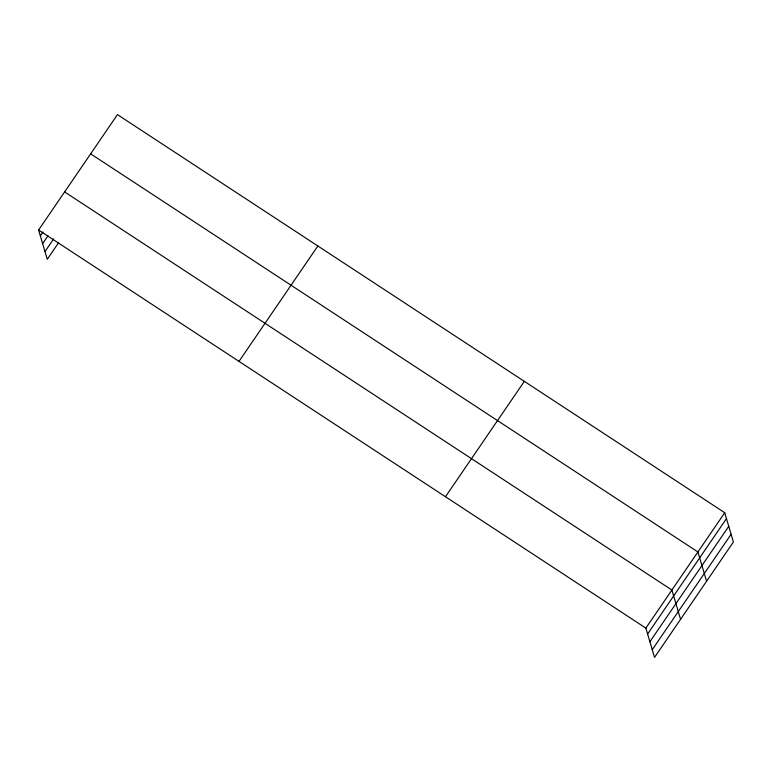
<?xml version="1.0" encoding="UTF-8"?>
<svg xmlns="http://www.w3.org/2000/svg" width="772" height="772" viewBox="0 0 772 772"><rect width="100%" height="100%" fill="white"/><g stroke="black" fill="none" stroke-linecap="round" stroke-linejoin="round"><path stroke-width="1.16" d="M38.6 230.008L117.46 114.613L724.734 512.724L733.4 541.992L654.54 657.387L645.865 628.118L38.6 230.008L47.266 259.276L58.614 242.678M40.347 235.904L43.02 231.996M42.634 243.614L47.97 235.807M44.988 251.566L53.664 238.866M239.002 361.383L317.861 245.988M445.473 496.734L524.333 381.349M645.865 628.118L724.734 512.724M647.621 634.015L726.481 518.62M649.899 641.725L728.758 526.34M652.253 649.667L731.113 534.282M90.652 153.85L697.917 551.961L706.583 581.229M64.626 191.929L671.891 590.04L680.566 619.308"/></g></svg>
